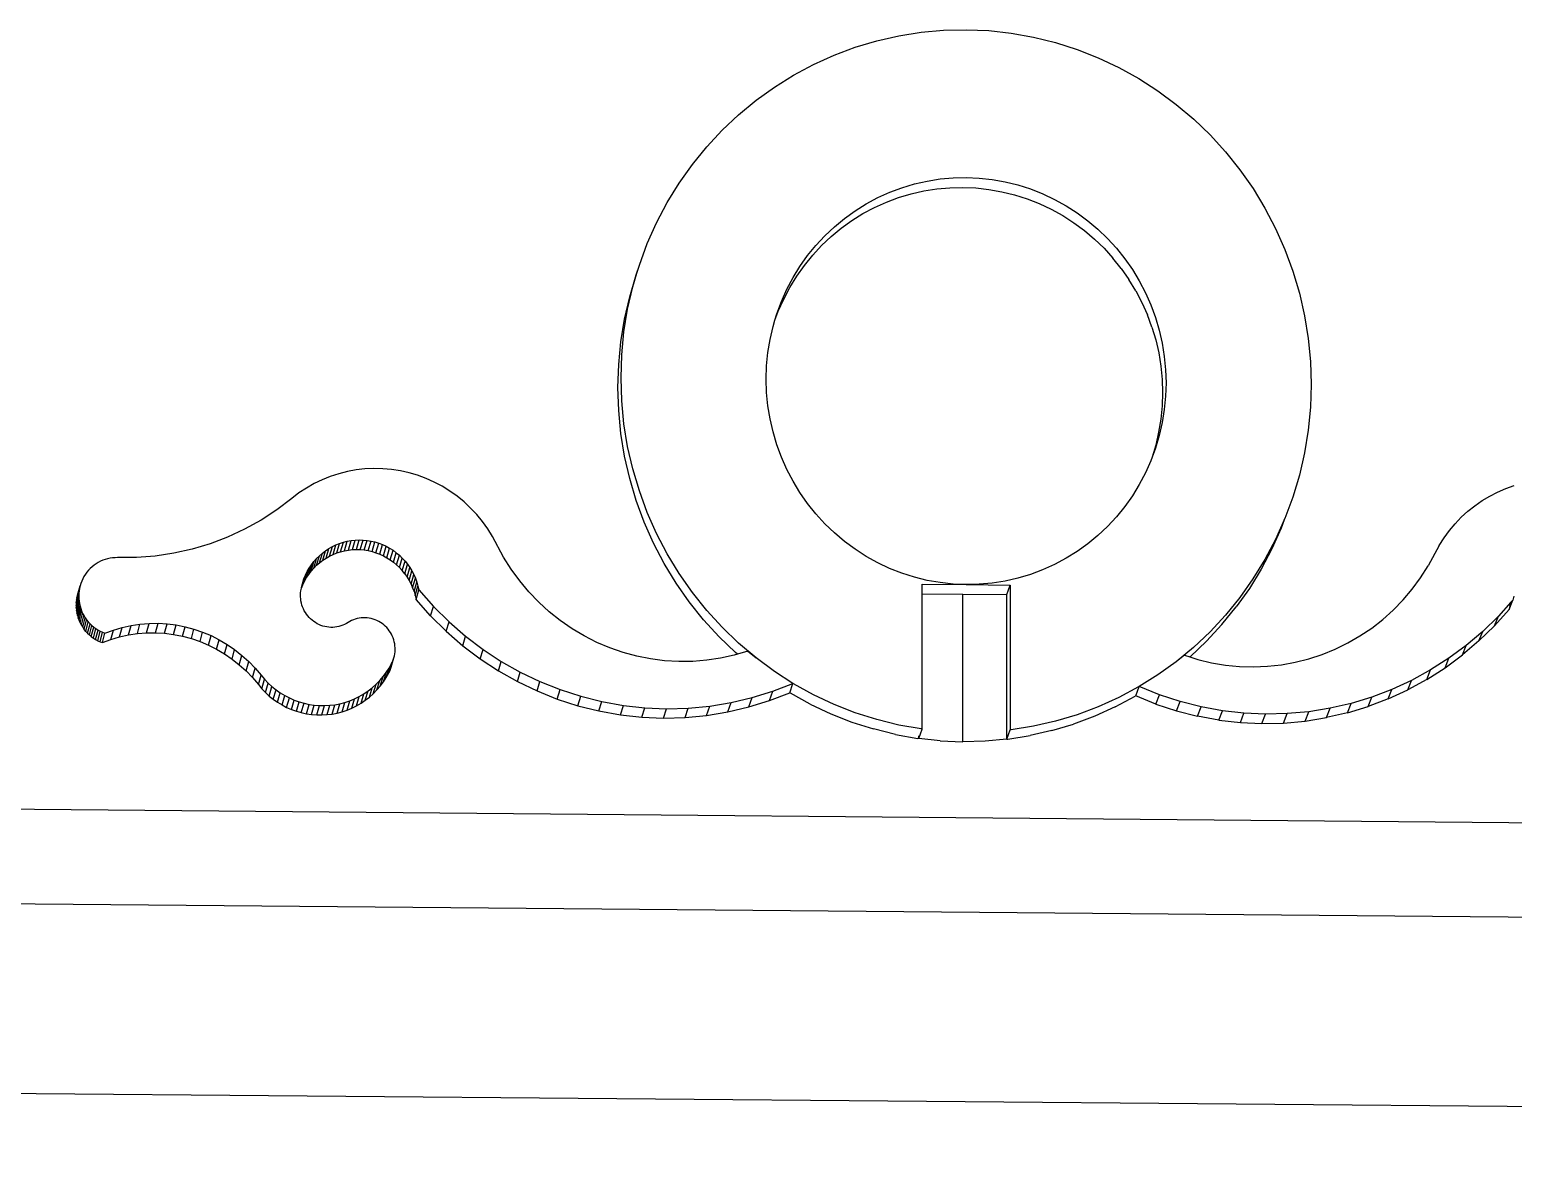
# Model space of a CAD drawing. Extents: x -106 to 80, y -44 to 65.
# Drawn here: x -1.499 to 2.273, y 31.477 to 34.358 of the extents above; entities that cross this region are included whole.
import ezdxf

# ---------------------------------------------------------------- set-up
doc = ezdxf.new("R2010")
doc.units = 0
doc.layers.get('0').update_dxf_attribs({"linetype": 'CONTINUOUS'})

msp = doc.modelspace()

# ---------------------------------------------------------------- linework, layer by layer
for p, q in [((0.5997, 34.3135), (0.6547, 34.33)), ((0.6547, 34.33), (0.7106, 34.3427)), ((0.7106, 34.3427), (0.7673, 34.3517)), ((0.7673, 34.3517), (0.8244, 34.3568)), ((0.8244, 34.3568), (0.8818, 34.3582)), ((0.8818, 34.3582), (0.9392, 34.3557)), ((0.9392, 34.3557), (0.9963, 34.3494)), ((0.9963, 34.3494), (1.053, 34.3394)), ((1.053, 34.3394), (1.1089, 34.3255)), ((0.4937, 34.2698), (0.546, 34.2935)), ((0.546, 34.2935), (0.5997, 34.3135)), ((1.1089, 34.3255), (1.1638, 34.308)), ((1.1638, 34.308), (1.2175, 34.2869)), ((0.443, 34.2428), (0.4937, 34.2698)), ((1.2175, 34.2869), (1.2698, 34.2623)), ((1.2698, 34.2623), (1.3204, 34.2343)), ((0.3942, 34.2124), (0.443, 34.2428)), ((1.3204, 34.2343), (1.3692, 34.2029)), ((0.3031, 34.1421), (0.3475, 34.1788)), ((0.3475, 34.1788), (0.3942, 34.2124)), ((1.3692, 34.2029), (1.4158, 34.1684)), ((0.2612, 34.1026), (0.3031, 34.1421)), ((1.4158, 34.1684), (1.4602, 34.1309)), ((0.222, 34.0603), (0.2612, 34.1026)), ((1.4602, 34.1309), (1.502, 34.0906)), ((1.502, 34.0906), (1.5413, 34.0476)), ((0.1855, 34.0155), (0.222, 34.0603)), ((1.5413, 34.0476), (1.5777, 34.002)), ((0.152, 33.9683), (0.1855, 34.0155)), ((1.5777, 34.002), (1.6111, 33.9542)), ((0.1217, 33.9189), (0.152, 33.9683)), ((0.6872, 33.945), (0.7184, 33.9566)), ((0.7184, 33.9566), (0.7502, 33.9661)), ((0.7502, 33.9661), (0.7826, 33.9735)), ((0.7742, 33.9484), (0.807, 33.9536)), ((0.7826, 33.9735), (0.8154, 33.9787)), ((0.807, 33.9536), (0.84, 33.9566)), ((0.8154, 33.9787), (0.8485, 33.9817)), ((0.84, 33.9566), (0.8733, 33.9574)), ((0.8485, 33.9817), (0.8818, 33.9825)), ((0.8733, 33.9574), (0.9065, 33.9559)), ((0.8818, 33.9825), (0.915, 33.981)), ((0.9065, 33.9559), (0.9395, 33.9523)), ((0.915, 33.981), (0.9481, 33.9774)), ((0.9395, 33.9523), (0.9723, 33.9465)), ((0.9481, 33.9774), (0.9809, 33.9716)), ((0.9809, 33.9716), (1.0133, 33.9636)), ((1.0133, 33.9636), (1.0451, 33.9534)), ((1.0451, 33.9534), (1.0763, 33.9412)), ((1.6111, 33.9542), (1.6414, 33.9043)), ((0.0946, 33.8676), (0.1217, 33.9189)), ((0.5993, 33.898), (0.6276, 33.9156)), ((0.6276, 33.9156), (0.6569, 33.9313)), ((0.6486, 33.9062), (0.6789, 33.9199)), ((0.6569, 33.9313), (0.6872, 33.945)), ((0.6789, 33.9199), (0.71, 33.9315)), ((0.71, 33.9315), (0.7418, 33.941)), ((0.7418, 33.941), (0.7742, 33.9484)), ((0.9723, 33.9465), (1.0047, 33.9385)), ((1.0047, 33.9385), (1.0365, 33.9284)), ((1.0365, 33.9284), (1.0676, 33.9162)), ((1.0676, 33.9162), (1.0978, 33.9019)), ((1.0763, 33.9412), (1.1065, 33.927)), ((1.1065, 33.927), (1.1359, 33.9107)), ((0.5466, 33.8573), (0.5723, 33.8785)), ((0.5723, 33.8785), (0.5993, 33.898)), ((0.5911, 33.873), (0.6193, 33.8906)), ((0.6193, 33.8906), (0.6486, 33.9062)), ((1.0978, 33.9019), (1.1271, 33.8857)), ((1.1271, 33.8857), (1.1553, 33.8676)), ((1.1359, 33.9107), (1.1641, 33.8926)), ((1.1641, 33.8926), (1.1911, 33.8726)), ((1.6414, 33.9043), (1.6684, 33.8525)), ((0.0709, 33.8146), (0.0946, 33.8676)), ((0.5223, 33.8344), (0.5466, 33.8573)), ((0.5384, 33.8323), (0.5641, 33.8535)), ((0.5641, 33.8535), (0.5911, 33.873)), ((1.1553, 33.8676), (1.1823, 33.8476)), ((1.1823, 33.8476), (1.208, 33.8259)), ((1.1911, 33.8726), (1.2168, 33.8509)), ((1.2168, 33.8509), (1.2411, 33.8275)), ((1.6684, 33.8525), (1.6921, 33.7991)), ((0.0507, 33.7601), (0.0709, 33.8146)), ((0.4784, 33.7839), (0.4995, 33.8099)), ((0.4914, 33.7849), (0.5141, 33.8094)), ((0.4995, 33.8099), (0.5223, 33.8344)), ((0.5141, 33.8094), (0.5384, 33.8323)), ((1.208, 33.8259), (1.2323, 33.8025)), ((1.2323, 33.8025), (1.255, 33.7776)), ((1.2411, 33.8275), (1.2638, 33.8026)), ((1.2638, 33.8026), (1.2849, 33.7762)), ((0.459, 33.7566), (0.4784, 33.7839)), ((0.4703, 33.759), (0.4914, 33.7849)), ((1.276, 33.7513), (1.255, 33.7776)), ((1.2849, 33.7762), (1.3043, 33.7485)), ((1.6921, 33.7991), (1.7123, 33.7442)), ((0.0263, 33.6794), (0.043, 33.7352)), ((0.034, 33.7043), (0.0444, 33.739)), ((0.043, 33.7352), (0.0507, 33.7601)), ((0.043, 33.7352), (0.0444, 33.739)), ((0.0444, 33.739), (0.0507, 33.7601)), ((0.4258, 33.6983), (0.4415, 33.728)), ((0.4334, 33.7031), (0.4509, 33.7317)), ((0.4415, 33.728), (0.459, 33.7566)), ((0.4509, 33.7317), (0.4703, 33.759)), ((1.276, 33.7513), (1.2954, 33.7236)), ((1.3043, 33.7485), (1.3218, 33.7196)), ((1.7123, 33.7442), (1.7289, 33.6882)), ((0.021, 33.6475), (0.034, 33.7043)), ((0.412, 33.6675), (0.4258, 33.6983)), ((0.4177, 33.6734), (0.4334, 33.7031)), ((1.3129, 33.6947), (1.2954, 33.7236)), ((1.3129, 33.6947), (1.3286, 33.6648)), ((1.3218, 33.7196), (1.3375, 33.6896)), ((1.3375, 33.6896), (1.3512, 33.6586)), ((1.7289, 33.6882), (1.7419, 33.6311)), ((0.0133, 33.6227), (0.0263, 33.6794)), ((0.4003, 33.636), (0.412, 33.6675)), ((0.404, 33.6427), (0.4177, 33.6734)), ((1.3286, 33.6648), (1.3423, 33.6338)), ((1.3512, 33.6586), (1.3629, 33.6268)), ((0.0039, 33.5652), (0.0133, 33.6227)), ((0.0116, 33.5899), (0.021, 33.6475)), ((0.3907, 33.6036), (0.3956, 33.62)), ((0.3956, 33.62), (0.404, 33.6427)), ((0.3956, 33.62), (0.4003, 33.636)), ((1.354, 33.6021), (1.3423, 33.6338)), ((1.3629, 33.6268), (1.3726, 33.5943)), ((1.7419, 33.6311), (1.7513, 33.5734)), ((0.006, 33.5318), (0.0116, 33.5899)), ((0.3831, 33.5707), (0.3907, 33.6036)), ((1.354, 33.6021), (1.3636, 33.5696)), ((1.3726, 33.5943), (1.3801, 33.5613)), ((1.7513, 33.5734), (1.7569, 33.5152)), ((-0.0017, 33.5071), (0.0039, 33.5652)), ((0.3744, 33.5037), (0.3777, 33.5374)), ((0.3777, 33.5374), (0.3831, 33.5707)), ((1.3636, 33.5696), (1.3712, 33.5366)), ((1.3712, 33.5366), (1.3766, 33.5032)), ((1.3801, 33.5613), (1.3855, 33.5278)), ((-0.0036, 33.4487), (-0.0017, 33.5071)), ((0.0041, 33.4734), (0.006, 33.5318)), ((0.3733, 33.4699), (0.3744, 33.5037)), ((1.3766, 33.5032), (1.3798, 33.4695)), ((1.3855, 33.5278), (1.3888, 33.4941)), ((1.7569, 33.5152), (1.7587, 33.4568)), ((0.006, 33.4149), (0.0041, 33.4734)), ((0.3744, 33.436), (0.3733, 33.4699)), ((1.3798, 33.4695), (1.3809, 33.4357)), ((1.3888, 33.4941), (1.3899, 33.4603)), ((1.3899, 33.4603), (1.3888, 33.4265)), ((-0.0017, 33.3904), (-0.0036, 33.4487)), ((0.3777, 33.4023), (0.3744, 33.436)), ((1.3809, 33.4357), (1.3798, 33.4019)), ((1.3888, 33.4265), (1.3855, 33.3928)), ((1.7587, 33.4568), (1.7568, 33.3984)), ((0.0039, 33.3322), (-0.0017, 33.3904)), ((0.0116, 33.3567), (0.006, 33.4149)), ((0.3831, 33.3688), (0.3777, 33.4023)), ((1.3798, 33.4019), (1.3765, 33.3683)), ((1.3855, 33.3928), (1.3801, 33.3595)), ((1.7568, 33.3984), (1.7512, 33.3404)), ((0.021, 33.2989), (0.0116, 33.3567)), ((0.3906, 33.3358), (0.3831, 33.3688)), ((1.3765, 33.3683), (1.3711, 33.335)), ((1.3801, 33.3595), (1.3725, 33.3266)), ((0.0133, 33.2745), (0.0039, 33.3322)), ((0.4003, 33.3033), (0.3906, 33.3358)), ((1.3725, 33.3266), (1.3629, 33.2943)), ((1.3711, 33.335), (1.3636, 33.3021)), ((1.7512, 33.3404), (1.7418, 33.2828)), ((0.0263, 33.2175), (0.0133, 33.2745)), ((0.034, 33.2419), (0.021, 33.2989)), ((0.412, 33.2715), (0.4003, 33.3033)), ((0.4257, 33.2405), (0.412, 33.2715)), ((1.3544, 33.2715), (1.3512, 33.2627)), ((1.3636, 33.3021), (1.3544, 33.2715)), ((1.3629, 33.2943), (1.3544, 33.2715)), ((1.7418, 33.2828), (1.7288, 33.226)), ((-0.6916, 33.2353), (-0.7135, 33.2297)), ((-0.6694, 33.2393), (-0.6916, 33.2353)), ((-0.6469, 33.2419), (-0.6694, 33.2393)), ((-0.6244, 33.243), (-0.6469, 33.2419)), ((-0.6018, 33.2425), (-0.6244, 33.243)), ((-0.5792, 33.2405), (-0.6018, 33.2425)), ((-0.5568, 33.237), (-0.5792, 33.2405)), ((-0.5347, 33.232), (-0.5568, 33.237)), ((0.0507, 33.1858), (0.034, 33.2419)), ((0.4414, 33.2105), (0.4257, 33.2405)), ((1.3512, 33.2627), (1.3374, 33.232)), ((-0.7763, 33.2044), (-0.7959, 33.1933)), ((-0.7559, 33.2143), (-0.7763, 33.2044)), ((-0.735, 33.2227), (-0.7559, 33.2143)), ((-0.7135, 33.2297), (-0.735, 33.2227)), ((-0.513, 33.2256), (-0.5347, 33.232)), ((-0.4917, 33.2177), (-0.513, 33.2256)), ((-0.4709, 33.2084), (-0.4917, 33.2177)), ((-0.4508, 33.1977), (-0.4709, 33.2084)), ((-0.4314, 33.1857), (-0.4508, 33.1977)), ((0.043, 33.1615), (0.0263, 33.2175)), ((0.459, 33.1816), (0.4414, 33.2105)), ((1.3218, 33.2023), (1.3042, 33.1737)), ((1.3374, 33.232), (1.3218, 33.2023)), ((1.7288, 33.226), (1.7121, 33.1703)), ((2.2536, 33.192), (2.2749, 33.1995)), ((-0.8328, 33.167), (-0.8709, 33.1381)), ((-0.8148, 33.1808), (-0.8328, 33.167)), ((-0.7959, 33.1933), (-0.8148, 33.1808)), ((-0.4128, 33.1725), (-0.4314, 33.1857)), ((-0.3951, 33.158), (-0.4128, 33.1725)), ((0.0632, 33.1066), (0.043, 33.1615)), ((0.0709, 33.1309), (0.0507, 33.1858)), ((0.4784, 33.1539), (0.459, 33.1816)), ((1.3042, 33.1737), (1.2848, 33.1464)), ((1.7121, 33.1703), (1.6919, 33.1158)), ((2.1749, 33.1483), (2.1935, 33.1612)), ((2.1935, 33.1612), (2.2128, 33.1729)), ((2.2128, 33.1729), (2.2329, 33.1831)), ((2.2329, 33.1831), (2.2536, 33.192)), ((-0.8709, 33.1381), (-0.911, 33.112)), ((-0.3784, 33.1424), (-0.3951, 33.158)), ((-0.3627, 33.1257), (-0.3784, 33.1424)), ((-0.3481, 33.108), (-0.3627, 33.1257)), ((0.0946, 33.0775), (0.0709, 33.1309)), ((0.4995, 33.1275), (0.4784, 33.1539)), ((0.5222, 33.1026), (0.4995, 33.1275)), ((1.2637, 33.1204), (1.241, 33.0959)), ((1.2848, 33.1464), (1.2637, 33.1204)), ((2.1405, 33.1189), (2.1572, 33.1342)), ((2.1572, 33.1342), (2.1749, 33.1483)), ((-0.9528, 33.0888), (-0.9961, 33.0686)), ((-0.911, 33.112), (-0.9528, 33.0888)), ((-0.3347, 33.0894), (-0.3481, 33.108)), ((-0.3225, 33.0699), (-0.3347, 33.0894)), ((0.0869, 33.0532), (0.0632, 33.1066)), ((0.5465, 33.0793), (0.5222, 33.1026)), ((1.241, 33.0959), (1.2167, 33.073)), ((1.6827, 33.0915), (1.659, 33.0386)), ((1.6904, 33.1125), (1.6682, 33.0628)), ((1.6827, 33.0915), (1.6919, 33.1158)), ((1.6904, 33.1125), (1.6827, 33.0915)), ((1.6919, 33.1158), (1.6904, 33.1125)), ((2.0969, 33.0668), (2.1103, 33.0851)), ((2.1103, 33.0851), (2.1248, 33.1025)), ((2.1248, 33.1025), (2.1405, 33.1189)), ((-1.0408, 33.0516), (-1.0865, 33.0379)), ((-0.9961, 33.0686), (-1.0408, 33.0516)), ((-0.7298, 33.0444), (-0.7207, 33.0488)), ((-0.7277, 33.0246), (-0.7207, 33.0488)), ((-0.7207, 33.0488), (-0.7113, 33.0526)), ((-0.7183, 33.0283), (-0.7113, 33.0526)), ((-0.7113, 33.0526), (-0.7017, 33.0557)), ((-0.7087, 33.0314), (-0.7017, 33.0557)), ((-0.7017, 33.0557), (-0.6919, 33.0581)), ((-0.6989, 33.0339), (-0.6919, 33.0581)), ((-0.6919, 33.0581), (-0.6819, 33.0599)), ((-0.6889, 33.0356), (-0.6819, 33.0599)), ((-0.6819, 33.0599), (-0.6718, 33.0609)), ((-0.6789, 33.0367), (-0.6718, 33.0609)), ((-0.6718, 33.0609), (-0.6617, 33.0614)), ((-0.6688, 33.0371), (-0.6617, 33.0614)), ((-0.6617, 33.0614), (-0.6516, 33.0611)), ((-0.6587, 33.0368), (-0.6516, 33.0611)), ((-0.6516, 33.0611), (-0.6415, 33.0601)), ((-0.6486, 33.0359), (-0.6415, 33.0601)), ((-0.6415, 33.0601), (-0.6315, 33.0585)), ((-0.6386, 33.0342), (-0.6315, 33.0585)), ((-0.6315, 33.0585), (-0.6216, 33.0562)), ((-0.6287, 33.0319), (-0.6216, 33.0562)), ((-0.6216, 33.0562), (-0.6119, 33.0532)), ((-0.619, 33.029), (-0.6119, 33.0532)), ((-0.6119, 33.0532), (-0.6024, 33.0496)), ((-0.6095, 33.0253), (-0.6024, 33.0496)), ((-0.6024, 33.0496), (-0.5931, 33.0453)), ((-0.6002, 33.0211), (-0.5931, 33.0453)), ((-0.5931, 33.0453), (-0.5842, 33.0404)), ((-0.2943, 33.0176), (-0.3225, 33.0699)), ((0.1139, 33.0015), (0.0869, 33.0532)), ((0.1217, 33.0257), (0.0946, 33.0775)), ((0.5722, 33.0575), (0.5465, 33.0793)), ((0.5992, 33.0376), (0.5722, 33.0575)), ((1.191, 33.0518), (1.164, 33.0323)), ((1.2167, 33.073), (1.191, 33.0518)), ((1.6682, 33.0628), (1.6412, 33.0116)), ((2.0847, 33.0475), (2.0566, 32.9958)), ((2.0847, 33.0475), (2.0969, 33.0668)), ((-1.3193, 33.0073), (-1.325, 33.0043)), ((-1.3134, 33.0098), (-1.3193, 33.0073)), ((-1.3074, 33.012), (-1.3134, 33.0098)), ((-1.3012, 33.0137), (-1.3074, 33.012)), ((-1.2949, 33.015), (-1.3012, 33.0137)), ((-1.2886, 33.0159), (-1.2949, 33.015)), ((-1.2822, 33.0163), (-1.2886, 33.0159)), ((-1.2758, 33.0164), (-1.2822, 33.0163)), ((-1.228, 33.0166), (-1.2758, 33.0164)), ((-1.1803, 33.0203), (-1.228, 33.0166)), ((-1.1331, 33.0274), (-1.1803, 33.0203)), ((-1.0865, 33.0379), (-1.1331, 33.0274)), ((-0.777, 32.9897), (-0.77, 33.0139)), ((-0.7767, 33.0062), (-0.77, 33.0139)), ((-0.77, 33.0139), (-0.7628, 33.0211)), ((-0.7698, 32.9969), (-0.7628, 33.0211)), ((-0.7628, 33.0211), (-0.7552, 33.0277)), ((-0.7622, 33.0035), (-0.7552, 33.0277)), ((-0.7622, 33.0035), (-0.7541, 33.0097)), ((-0.7552, 33.0277), (-0.7471, 33.0339)), ((-0.7541, 33.0097), (-0.7471, 33.0339)), ((-0.7541, 33.0097), (-0.7456, 33.0152)), ((-0.7471, 33.0339), (-0.7387, 33.0394)), ((-0.7456, 33.0152), (-0.7387, 33.0394)), ((-0.7456, 33.0152), (-0.7368, 33.0202)), ((-0.7387, 33.0394), (-0.7298, 33.0444)), ((-0.7368, 33.0202), (-0.7298, 33.0444)), ((-0.7368, 33.0202), (-0.7277, 33.0246)), ((-0.7277, 33.0246), (-0.7183, 33.0283)), ((-0.7183, 33.0283), (-0.7087, 33.0314)), ((-0.7087, 33.0314), (-0.6989, 33.0339)), ((-0.6989, 33.0339), (-0.6889, 33.0356)), ((-0.6889, 33.0356), (-0.6789, 33.0367)), ((-0.6789, 33.0367), (-0.6688, 33.0371)), ((-0.6688, 33.0371), (-0.6587, 33.0368)), ((-0.6587, 33.0368), (-0.6486, 33.0359)), ((-0.6486, 33.0359), (-0.6386, 33.0342)), ((-0.6386, 33.0342), (-0.6287, 33.0319)), ((-0.6287, 33.0319), (-0.619, 33.029)), ((-0.619, 33.029), (-0.6095, 33.0253)), ((-0.6095, 33.0253), (-0.6002, 33.0211)), ((-0.6002, 33.0211), (-0.5913, 33.0162)), ((-0.5913, 33.0162), (-0.5842, 33.0404)), ((-0.5913, 33.0162), (-0.5827, 33.0107)), ((-0.5842, 33.0404), (-0.5755, 33.035)), ((-0.5827, 33.0107), (-0.5755, 33.035)), ((-0.5827, 33.0107), (-0.5744, 33.0047)), ((-0.5755, 33.035), (-0.5673, 33.0289)), ((-0.5744, 33.0047), (-0.5673, 33.0289)), ((-0.5673, 33.0289), (-0.5594, 33.0224)), ((-0.5666, 32.9982), (-0.5594, 33.0224)), ((-0.5594, 33.0224), (-0.552, 33.0153)), ((-0.5592, 32.9911), (-0.552, 33.0153)), ((-0.5522, 32.9835), (-0.5451, 33.0077)), ((-0.552, 33.0153), (-0.5451, 33.0077)), ((-0.5451, 33.0077), (-0.5387, 32.9997)), ((-0.2749, 32.9868), (-0.2943, 33.0176)), ((0.152, 32.9758), (0.1217, 33.0257)), ((0.6275, 33.0194), (0.5992, 33.0376)), ((0.6568, 33.0032), (0.6275, 33.0194)), ((1.1357, 33.0147), (1.1064, 32.999)), ((1.164, 33.0323), (1.1357, 33.0147)), ((1.6412, 33.0116), (1.6109, 32.9622)), ((1.659, 33.0386), (1.632, 32.9874)), ((-1.3578, 32.9741), (-1.3613, 32.9686)), ((-1.354, 32.9793), (-1.3578, 32.9741)), ((-1.3499, 32.9843), (-1.354, 32.9793)), ((-1.3455, 32.989), (-1.3499, 32.9843)), ((-1.3407, 32.9933), (-1.3455, 32.989)), ((-1.3357, 32.9973), (-1.3407, 32.9933)), ((-1.3305, 33.001), (-1.3357, 32.9973)), ((-1.325, 33.0043), (-1.3305, 33.001)), ((-0.805, 32.9474), (-0.7981, 32.9716)), ((-0.802, 32.9621), (-0.7981, 32.9716)), ((-0.8006, 32.9566), (-0.7936, 32.9808)), ((-0.7981, 32.9716), (-0.7936, 32.9808)), ((-0.7955, 32.9655), (-0.7886, 32.9896)), ((-0.7955, 32.9655), (-0.7899, 32.9739)), ((-0.7936, 32.9808), (-0.7886, 32.9896)), ((-0.7899, 32.9739), (-0.7829, 32.9981)), ((-0.7899, 32.9739), (-0.7837, 32.982)), ((-0.7886, 32.9896), (-0.7829, 32.9981)), ((-0.7837, 32.982), (-0.7767, 33.0062)), ((-0.7837, 32.982), (-0.777, 32.9897)), ((-0.7829, 32.9981), (-0.7767, 33.0062)), ((-0.777, 32.9897), (-0.7698, 32.9969)), ((-0.7698, 32.9969), (-0.7622, 33.0035)), ((-0.5744, 33.0047), (-0.5666, 32.9982)), ((-0.5666, 32.9982), (-0.5592, 32.9911)), ((-0.5592, 32.9911), (-0.5522, 32.9835)), ((-0.5458, 32.9755), (-0.5522, 32.9835)), ((-0.5458, 32.9755), (-0.5387, 32.9997)), ((-0.5458, 32.9755), (-0.5399, 32.9671)), ((-0.5399, 32.9671), (-0.5328, 32.9913)), ((-0.5387, 32.9997), (-0.5328, 32.9913)), ((-0.5346, 32.9583), (-0.5274, 32.9825)), ((-0.5328, 32.9913), (-0.5274, 32.9825)), ((-0.5298, 32.9492), (-0.5227, 32.9733)), ((-0.5274, 32.9825), (-0.5227, 32.9733)), ((-0.5227, 32.9733), (-0.5185, 32.9639)), ((-0.2535, 32.9575), (-0.2749, 32.9868)), ((0.1442, 32.9516), (0.1139, 33.0015)), ((0.1855, 32.9279), (0.152, 32.9758)), ((0.6871, 32.9889), (0.6568, 33.0032)), ((0.7183, 32.9767), (0.6871, 32.9889)), ((0.7501, 32.9666), (0.7183, 32.9767)), ((1.045, 32.9737), (1.0132, 32.9642)), ((1.0761, 32.9853), (1.045, 32.9737)), ((1.1064, 32.999), (1.0761, 32.9853)), ((1.632, 32.9874), (1.6017, 32.9381)), ((2.0372, 32.9654), (2.0566, 32.9958)), ((-1.3776, 32.9206), (-1.3712, 32.9448)), ((-1.3763, 32.9248), (-1.3727, 32.9384)), ((-1.3757, 32.9268), (-1.3729, 32.9376)), ((-1.3738, 32.9318), (-1.3745, 32.9255)), ((-1.3738, 32.9318), (-1.374, 32.9314)), ((-1.3729, 32.9376), (-1.3738, 32.932)), ((-1.3738, 32.932), (-1.3738, 32.9318)), ((-1.3727, 32.9384), (-1.3729, 32.9376)), ((-1.3712, 32.9448), (-1.3727, 32.9384)), ((-1.3693, 32.951), (-1.3712, 32.9448)), ((-1.367, 32.957), (-1.3693, 32.951)), ((-1.3643, 32.9629), (-1.367, 32.957)), ((-1.3613, 32.9686), (-1.3643, 32.9629)), ((-0.8104, 32.9271), (-0.8097, 32.9323)), ((-0.8097, 32.9323), (-0.8084, 32.939)), ((-0.8084, 32.939), (-0.805, 32.9474)), ((-0.8084, 32.939), (-0.8082, 32.9405)), ((-0.8082, 32.9405), (-0.802, 32.9621)), ((-0.8082, 32.9405), (-0.8078, 32.9424)), ((-0.8078, 32.9424), (-0.8052, 32.9523)), ((-0.8052, 32.9523), (-0.802, 32.9621)), ((-0.805, 32.9474), (-0.8006, 32.9566)), ((-0.8006, 32.9566), (-0.7955, 32.9655)), ((-0.5399, 32.9671), (-0.5346, 32.9583)), ((-0.5346, 32.9583), (-0.5298, 32.9492)), ((-0.5298, 32.9492), (-0.5257, 32.9397)), ((-0.5257, 32.9397), (-0.5185, 32.9639)), ((-0.5257, 32.9397), (-0.5222, 32.9301)), ((-0.5222, 32.9301), (-0.515, 32.9542)), ((-0.5193, 32.9202), (-0.5121, 32.9443)), ((-0.5185, 32.9639), (-0.515, 32.9542)), ((-0.5171, 32.9101), (-0.5099, 32.9342)), ((-0.515, 32.9542), (-0.5121, 32.9443)), ((-0.5121, 32.9443), (-0.5099, 32.9342)), ((-0.5099, 32.9342), (-0.4729, 32.8924)), ((-0.2303, 32.9296), (-0.2535, 32.9575)), ((0.1776, 32.9038), (0.1442, 32.9516)), ((0.7825, 32.9586), (0.7501, 32.9666)), ((0.7695, 32.9488), (0.8816, 32.9478)), ((0.7695, 32.9246), (0.7695, 32.9488)), ((0.8153, 32.9528), (0.7825, 32.9586)), ((0.8484, 32.9492), (0.8153, 32.9528)), ((0.8816, 32.9478), (0.8484, 32.9492)), ((0.9149, 32.9486), (0.8816, 32.9478)), ((0.8816, 32.9478), (0.9937, 32.9467)), ((0.948, 32.9516), (0.9149, 32.9486)), ((0.9808, 32.9568), (0.948, 32.9516)), ((1.0132, 32.9642), (0.9808, 32.9568)), ((0.9851, 32.9226), (0.9937, 32.9467)), ((0.9937, 32.9467), (0.9937, 32.5786)), ((1.6017, 32.9381), (1.5683, 32.891)), ((1.6109, 32.9622), (1.5774, 32.9151)), ((1.9926, 32.9091), (2.0159, 32.9365)), ((2.0159, 32.9365), (2.0372, 32.9654)), ((-1.3811, 32.8949), (-1.3747, 32.919)), ((-1.3808, 32.9014), (-1.3811, 32.8949)), ((-1.3811, 32.8949), (-1.3809, 32.8884)), ((-1.3809, 32.8884), (-1.3745, 32.9125)), ((-1.3808, 32.9014), (-1.3745, 32.9255)), ((-1.3802, 32.9079), (-1.3808, 32.9014)), ((-1.3803, 32.8819), (-1.3739, 32.906)), ((-1.3802, 32.9079), (-1.374, 32.9314)), ((-1.3791, 32.9143), (-1.3802, 32.9079)), ((-1.3792, 32.8755), (-1.3729, 32.8996)), ((-1.3791, 32.9143), (-1.3763, 32.9248)), ((-1.3776, 32.9206), (-1.3791, 32.9143)), ((-1.3763, 32.9248), (-1.3776, 32.9206)), ((-1.3757, 32.9268), (-1.3763, 32.9248)), ((-1.374, 32.9314), (-1.3757, 32.9268)), ((-1.3745, 32.9255), (-1.3747, 32.919)), ((-1.3747, 32.919), (-1.3745, 32.9125)), ((-1.3745, 32.9125), (-1.3739, 32.906)), ((-1.3739, 32.906), (-1.3729, 32.8996)), ((-1.3729, 32.8996), (-1.3714, 32.8932)), ((-0.8107, 32.9219), (-0.8104, 32.9271)), ((-0.8106, 32.9166), (-0.8107, 32.9219)), ((-0.8103, 32.9114), (-0.8106, 32.9166)), ((-0.8096, 32.9062), (-0.8103, 32.9114)), ((-0.8085, 32.901), (-0.8096, 32.9062)), ((-0.8071, 32.896), (-0.8085, 32.901)), ((-0.8055, 32.891), (-0.8071, 32.896)), ((-0.5222, 32.9301), (-0.5193, 32.9202)), ((-0.5193, 32.9202), (-0.5171, 32.9101)), ((-0.4801, 32.8683), (-0.5171, 32.9101)), ((-0.2052, 32.9034), (-0.2303, 32.9296)), ((-0.1785, 32.8789), (-0.2052, 32.9034)), ((0.214, 32.8584), (0.1776, 32.9038)), ((0.2219, 32.8824), (0.1855, 32.9279)), ((0.7695, 32.9246), (0.8731, 32.9236)), ((0.7695, 32.5806), (0.7695, 32.9246)), ((0.8731, 32.9236), (0.9851, 32.9226)), ((0.8731, 32.5484), (0.8731, 32.9236)), ((0.9851, 32.5548), (0.9851, 32.9226)), ((1.5774, 32.9151), (1.541, 32.8703)), ((1.9676, 32.8833), (1.9926, 32.9091)), ((2.2666, 32.9028), (2.2348, 32.8674)), ((2.2619, 32.8845), (2.2717, 32.9085)), ((2.2642, 32.8945), (2.2619, 32.8845)), ((2.2642, 32.8945), (2.2684, 32.9048)), ((2.2666, 32.9028), (2.2642, 32.8945)), ((2.2684, 32.9048), (2.2666, 32.9028)), ((2.2717, 32.9085), (2.2684, 32.9048)), ((2.274, 32.9185), (2.2717, 32.9085)), ((-1.3809, 32.8884), (-1.3803, 32.8819)), ((-1.3803, 32.8819), (-1.3792, 32.8755)), ((-1.3792, 32.8755), (-1.3778, 32.8691)), ((-1.3778, 32.8691), (-1.3714, 32.8932)), ((-1.3778, 32.8691), (-1.3759, 32.8628)), ((-1.3759, 32.8628), (-1.3696, 32.8869)), ((-1.3759, 32.8628), (-1.3737, 32.8567)), ((-1.3737, 32.8567), (-1.3673, 32.8808)), ((-1.3737, 32.8567), (-1.371, 32.8508)), ((-1.3714, 32.8932), (-1.3696, 32.8869)), ((-1.371, 32.8508), (-1.3647, 32.8748)), ((-1.3696, 32.8869), (-1.3673, 32.8808)), ((-1.368, 32.845), (-1.3616, 32.8691)), ((-1.3673, 32.8808), (-1.3647, 32.8748)), ((-1.3647, 32.8748), (-1.3616, 32.8691)), ((-1.3646, 32.8394), (-1.3582, 32.8635)), ((-1.3616, 32.8691), (-1.3582, 32.8635)), ((-1.3609, 32.8341), (-1.3545, 32.8582)), ((-1.3582, 32.8635), (-1.3545, 32.8582)), ((-1.3545, 32.8582), (-1.3504, 32.8531)), ((-0.8034, 32.8861), (-0.8055, 32.891)), ((-0.8011, 32.8814), (-0.8034, 32.8861)), ((-0.7985, 32.8769), (-0.8011, 32.8814)), ((-0.7956, 32.8725), (-0.7985, 32.8769)), ((-0.7924, 32.8684), (-0.7956, 32.8725)), ((-0.789, 32.8644), (-0.7924, 32.8684)), ((-0.7853, 32.8607), (-0.789, 32.8644)), ((-0.7814, 32.8573), (-0.7853, 32.8607)), ((-0.7773, 32.8541), (-0.7814, 32.8573)), ((-0.6809, 32.8564), (-0.6854, 32.8541)), ((-0.6762, 32.8584), (-0.6809, 32.8564)), ((-0.6714, 32.8601), (-0.6762, 32.8584)), ((-0.6665, 32.8615), (-0.6714, 32.8601)), ((-0.6615, 32.8625), (-0.6665, 32.8615)), ((-0.6564, 32.8632), (-0.6615, 32.8625)), ((-0.6514, 32.8636), (-0.6564, 32.8632)), ((-0.6463, 32.8636), (-0.6514, 32.8636)), ((-0.6412, 32.8633), (-0.6463, 32.8636)), ((-0.6361, 32.8626), (-0.6412, 32.8633)), ((-0.6311, 32.8616), (-0.6361, 32.8626)), ((-0.6262, 32.8603), (-0.6311, 32.8616)), ((-0.6213, 32.8587), (-0.6262, 32.8603)), ((-0.6166, 32.8567), (-0.6213, 32.8587)), ((-0.612, 32.8544), (-0.6166, 32.8567)), ((-0.4801, 32.8683), (-0.4729, 32.8924)), ((-0.4801, 32.8683), (-0.4405, 32.8291)), ((-0.4729, 32.8924), (-0.4332, 32.8531)), ((-0.1502, 32.8564), (-0.1785, 32.8789)), ((-0.1205, 32.8358), (-0.1502, 32.8564)), ((0.2533, 32.8154), (0.214, 32.8584)), ((0.2612, 32.8394), (0.2219, 32.8824)), ((1.541, 32.8703), (1.5018, 32.828)), ((1.5319, 32.8462), (1.5683, 32.891)), ((1.9127, 32.8374), (1.9409, 32.8594)), ((1.9409, 32.8594), (1.9676, 32.8833)), ((2.2348, 32.8674), (2.1952, 32.8289)), ((2.2619, 32.8845), (2.225, 32.8434)), ((2.225, 32.8434), (2.2348, 32.8674)), ((-1.371, 32.8508), (-1.368, 32.845)), ((-1.368, 32.845), (-1.3646, 32.8394)), ((-1.3646, 32.8394), (-1.3609, 32.8341)), ((-1.3568, 32.829), (-1.3609, 32.8341)), ((-1.3568, 32.829), (-1.3504, 32.8531)), ((-1.3568, 32.829), (-1.3524, 32.8243)), ((-1.3524, 32.8243), (-1.346, 32.8483)), ((-1.3524, 32.8243), (-1.3477, 32.8198)), ((-1.3504, 32.8531), (-1.346, 32.8483)), ((-1.3477, 32.8198), (-1.3413, 32.8438)), ((-1.3477, 32.8198), (-1.3427, 32.8156)), ((-1.346, 32.8483), (-1.3413, 32.8438)), ((-1.3427, 32.8156), (-1.3363, 32.8397)), ((-1.3413, 32.8438), (-1.3363, 32.8397)), ((-1.3375, 32.8118), (-1.3311, 32.8359)), ((-1.3363, 32.8397), (-1.3311, 32.8359)), ((-1.332, 32.8084), (-1.3256, 32.8324)), ((-1.3311, 32.8359), (-1.3256, 32.8324)), ((-1.3263, 32.8053), (-1.3199, 32.8293)), ((-1.3256, 32.8324), (-1.3199, 32.8293)), ((-1.3205, 32.8026), (-1.3141, 32.8266)), ((-1.3199, 32.8293), (-1.3141, 32.8266)), ((-1.3145, 32.8003), (-1.308, 32.8243)), ((-1.3141, 32.8266), (-1.308, 32.8243)), ((-1.308, 32.8243), (-1.2864, 32.8324)), ((-1.2928, 32.8083), (-1.2864, 32.8324)), ((-1.2864, 32.8324), (-1.2642, 32.8389)), ((-1.2707, 32.8149), (-1.2642, 32.8389)), ((-1.2707, 32.8149), (-1.2482, 32.8199)), ((-1.2642, 32.8389), (-1.2417, 32.8439)), ((-1.2482, 32.8199), (-1.2417, 32.8439)), ((-1.2482, 32.8199), (-1.2254, 32.8233)), ((-1.2417, 32.8439), (-1.2189, 32.8473)), ((-1.2254, 32.8233), (-1.2189, 32.8473)), ((-1.2254, 32.8233), (-1.2024, 32.8251)), ((-1.2189, 32.8473), (-1.1958, 32.8492)), ((-1.2024, 32.8251), (-1.1958, 32.8492)), ((-1.2024, 32.8251), (-1.1793, 32.8254)), ((-1.1958, 32.8492), (-1.1727, 32.8495)), ((-1.1793, 32.8254), (-1.1727, 32.8495)), ((-1.1793, 32.8254), (-1.1562, 32.8241)), ((-1.1727, 32.8495), (-1.1497, 32.8481)), ((-1.1562, 32.8241), (-1.1497, 32.8481)), ((-1.1562, 32.8241), (-1.1333, 32.8212)), ((-1.1497, 32.8481), (-1.1267, 32.8452)), ((-1.1333, 32.8212), (-1.1267, 32.8452)), ((-1.1333, 32.8212), (-1.1106, 32.8167)), ((-1.1267, 32.8452), (-1.104, 32.8407)), ((-1.1106, 32.8167), (-1.104, 32.8407)), ((-1.104, 32.8407), (-1.0816, 32.8347)), ((-1.0882, 32.8107), (-1.0816, 32.8347)), ((-1.0816, 32.8347), (-1.0596, 32.8272)), ((-1.0663, 32.8031), (-1.0596, 32.8272)), ((-1.0596, 32.8272), (-1.0382, 32.8181)), ((-0.773, 32.8512), (-0.7773, 32.8541)), ((-0.7685, 32.8485), (-0.773, 32.8512)), ((-0.7638, 32.8462), (-0.7685, 32.8485)), ((-0.759, 32.8442), (-0.7638, 32.8462)), ((-0.7541, 32.8426), (-0.759, 32.8442)), ((-0.7491, 32.8412), (-0.7541, 32.8426)), ((-0.7441, 32.8402), (-0.7491, 32.8412)), ((-0.7389, 32.8395), (-0.7441, 32.8402)), ((-0.7338, 32.8392), (-0.7389, 32.8395)), ((-0.7286, 32.8392), (-0.7338, 32.8392)), ((-0.7235, 32.8396), (-0.7286, 32.8392)), ((-0.7184, 32.8403), (-0.7235, 32.8396)), ((-0.7133, 32.8413), (-0.7184, 32.8403)), ((-0.7084, 32.8427), (-0.7133, 32.8413)), ((-0.7035, 32.8444), (-0.7084, 32.8427)), ((-0.6988, 32.8465), (-0.7035, 32.8444)), ((-0.6942, 32.8488), (-0.6988, 32.8465)), ((-0.6854, 32.8541), (-0.6942, 32.8488)), ((-0.6075, 32.8518), (-0.612, 32.8544)), ((-0.6033, 32.849), (-0.6075, 32.8518)), ((-0.5992, 32.8458), (-0.6033, 32.849)), ((-0.5953, 32.8424), (-0.5992, 32.8458)), ((-0.5917, 32.8387), (-0.5953, 32.8424)), ((-0.5883, 32.8348), (-0.5917, 32.8387)), ((-0.5851, 32.8307), (-0.5883, 32.8348)), ((-0.5823, 32.8264), (-0.5851, 32.8307)), ((-0.5797, 32.8219), (-0.5823, 32.8264)), ((-0.5774, 32.8173), (-0.5797, 32.8219)), ((-0.4405, 32.8291), (-0.4332, 32.8531)), ((-0.4405, 32.8291), (-0.3984, 32.7926)), ((-0.4332, 32.8531), (-0.3911, 32.8167)), ((-0.0895, 32.8174), (-0.1205, 32.8358)), ((0.3031, 32.7991), (0.2612, 32.8394)), ((1.5018, 32.828), (1.4599, 32.7884)), ((1.5319, 32.8462), (1.4927, 32.804)), ((1.883, 32.8174), (1.9127, 32.8374)), ((2.1952, 32.8289), (2.1531, 32.7932)), ((2.225, 32.8434), (2.1855, 32.8049)), ((2.1855, 32.8049), (2.1952, 32.8289)), ((-1.3427, 32.8156), (-1.3375, 32.8118)), ((-1.3375, 32.8118), (-1.332, 32.8084)), ((-1.332, 32.8084), (-1.3263, 32.8053)), ((-1.3263, 32.8053), (-1.3205, 32.8026)), ((-1.3205, 32.8026), (-1.3145, 32.8003)), ((-1.3145, 32.8003), (-1.2928, 32.8083)), ((-1.2928, 32.8083), (-1.2707, 32.8149)), ((-1.1106, 32.8167), (-1.0882, 32.8107)), ((-1.0882, 32.8107), (-1.0663, 32.8031)), ((-1.0663, 32.8031), (-1.0449, 32.7941)), ((-1.0449, 32.7941), (-1.0382, 32.8181)), ((-1.0449, 32.7941), (-1.0241, 32.7836)), ((-1.0382, 32.8181), (-1.0174, 32.8076)), ((-1.0241, 32.7836), (-1.0174, 32.8076)), ((-1.0241, 32.7836), (-1.0041, 32.7718)), ((-1.0174, 32.8076), (-0.9974, 32.7958)), ((-1.0041, 32.7718), (-0.9974, 32.7958)), ((-0.9974, 32.7958), (-0.9782, 32.7825)), ((-0.9849, 32.7585), (-0.9782, 32.7825)), ((-0.9782, 32.7825), (-0.9598, 32.768)), ((-0.5754, 32.8125), (-0.5774, 32.8173)), ((-0.5737, 32.8076), (-0.5754, 32.8125)), ((-0.5723, 32.8026), (-0.5737, 32.8076)), ((-0.5713, 32.7975), (-0.5723, 32.8026)), ((-0.5706, 32.7924), (-0.5713, 32.7975)), ((-0.5702, 32.7872), (-0.5706, 32.7924)), ((-0.5705, 32.7768), (-0.5702, 32.782)), ((-0.5702, 32.782), (-0.5702, 32.7872)), ((-0.3984, 32.7926), (-0.3911, 32.8167)), ((-0.3984, 32.7926), (-0.354, 32.7591)), ((-0.3911, 32.8167), (-0.3467, 32.7831)), ((-0.354, 32.7591), (-0.3467, 32.7831)), ((-0.3467, 32.7831), (-0.3002, 32.7526)), ((-0.0574, 32.8011), (-0.0895, 32.8174)), ((-0.0243, 32.787), (-0.0574, 32.8011)), ((0.0096, 32.7753), (-0.0243, 32.787)), ((0.2951, 32.7751), (0.2533, 32.8154)), ((0.3475, 32.7616), (0.3031, 32.7991)), ((1.4599, 32.7884), (1.4155, 32.7518)), ((1.4927, 32.804), (1.4509, 32.7645)), ((1.7869, 32.7704), (1.82, 32.7838)), ((1.82, 32.7838), (1.8521, 32.7995)), ((1.8521, 32.7995), (1.883, 32.8174)), ((2.1531, 32.7932), (2.1088, 32.7605)), ((2.1855, 32.8049), (2.1435, 32.7693)), ((2.1435, 32.7693), (2.1531, 32.7932)), ((18.2179, 32.1984), (-45.9843, 32.7785)), ((-1.0041, 32.7718), (-0.9849, 32.7585)), ((-0.9849, 32.7585), (-0.9666, 32.7441)), ((-0.9666, 32.7441), (-0.9598, 32.768)), ((-0.9666, 32.7441), (-0.9493, 32.7283)), ((-0.9598, 32.768), (-0.9425, 32.7523)), ((-0.9493, 32.7283), (-0.9425, 32.7523)), ((-0.9425, 32.7523), (-0.9263, 32.7354)), ((-0.5862, 32.7233), (-0.5791, 32.7473)), ((-0.5856, 32.7357), (-0.5791, 32.7473)), ((-0.584, 32.728), (-0.5784, 32.7465)), ((-0.5804, 32.7377), (-0.5733, 32.7616)), ((-0.5796, 32.7411), (-0.5749, 32.7567)), ((-0.5792, 32.7427), (-0.5752, 32.7561)), ((-0.5792, 32.7427), (-0.5784, 32.7465)), ((-0.5791, 32.7473), (-0.578, 32.7495)), ((-0.5784, 32.7465), (-0.5768, 32.7519)), ((-0.5784, 32.7465), (-0.5782, 32.7477)), ((-0.5782, 32.7477), (-0.5772, 32.7512)), ((-0.5782, 32.7477), (-0.578, 32.7495)), ((-0.578, 32.7495), (-0.5772, 32.7512)), ((-0.5772, 32.7512), (-0.5768, 32.7519)), ((-0.5768, 32.7519), (-0.5752, 32.7561)), ((-0.5752, 32.7561), (-0.5749, 32.7567)), ((-0.5749, 32.7567), (-0.5733, 32.7616)), ((-0.5733, 32.7616), (-0.572, 32.7666)), ((-0.572, 32.7666), (-0.5711, 32.7717)), ((-0.5711, 32.7717), (-0.5705, 32.7768)), ((-0.354, 32.7591), (-0.3076, 32.7286)), ((-0.3076, 32.7286), (-0.3002, 32.7526)), ((-0.3002, 32.7526), (-0.2519, 32.7253)), ((0.0443, 32.7659), (0.0096, 32.7753)), ((0.0794, 32.7589), (0.0443, 32.7659)), ((0.115, 32.7544), (0.0794, 32.7589)), ((0.1507, 32.7523), (0.115, 32.7544)), ((0.1864, 32.7527), (0.1507, 32.7523)), ((0.2221, 32.7555), (0.1864, 32.7527)), ((0.2574, 32.7608), (0.2221, 32.7555)), ((0.2922, 32.7686), (0.2574, 32.7608)), ((0.3001, 32.7709), (0.2922, 32.7686)), ((0.3001, 32.7709), (0.2951, 32.7751)), ((0.3265, 32.7787), (0.3001, 32.7709)), ((0.3265, 32.7787), (0.3475, 32.7616)), ((0.3942, 32.7271), (0.3475, 32.7616)), ((1.4155, 32.7518), (1.3689, 32.7182)), ((1.4365, 32.7685), (1.4155, 32.7518)), ((1.4365, 32.7685), (1.4504, 32.7641)), ((1.4509, 32.7645), (1.4504, 32.7641)), ((1.4504, 32.7641), (1.4707, 32.7577)), ((1.4707, 32.7577), (1.5056, 32.7494)), ((1.5056, 32.7494), (1.5409, 32.7434)), ((1.5409, 32.7434), (1.5764, 32.7399)), ((1.6478, 32.7403), (1.6833, 32.7442)), ((1.6833, 32.7442), (1.7184, 32.7505)), ((1.7184, 32.7505), (1.753, 32.7593)), ((1.753, 32.7593), (1.7869, 32.7704)), ((2.1088, 32.7605), (2.0624, 32.7309)), ((2.0992, 32.7366), (2.1435, 32.7693)), ((2.0992, 32.7366), (2.1088, 32.7605)), ((-0.9493, 32.7283), (-0.9331, 32.7115)), ((-0.9331, 32.7115), (-0.9263, 32.7354)), ((-0.9331, 32.7115), (-0.918, 32.6936)), ((-0.9263, 32.7354), (-0.9112, 32.7175)), ((-0.918, 32.6936), (-0.9112, 32.7175)), ((-0.9112, 32.7175), (-0.9026, 32.7073)), ((-0.9094, 32.6833), (-0.9026, 32.7073)), ((-0.9026, 32.7073), (-0.8934, 32.6976)), ((-0.6094, 32.7039), (-0.6008, 32.714)), ((-0.6079, 32.6901), (-0.6008, 32.714)), ((-0.6008, 32.714), (-0.5928, 32.7246)), ((-0.5999, 32.7007), (-0.5928, 32.7246)), ((-0.5999, 32.7007), (-0.5927, 32.7118)), ((-0.5928, 32.7246), (-0.5856, 32.7357)), ((-0.5927, 32.7118), (-0.5856, 32.7357)), ((-0.5927, 32.7118), (-0.5862, 32.7233)), ((-0.5862, 32.7233), (-0.584, 32.728)), ((-0.584, 32.728), (-0.582, 32.7327)), ((-0.582, 32.7327), (-0.5796, 32.7411)), ((-0.582, 32.7327), (-0.5804, 32.7377)), ((-0.5804, 32.7377), (-0.5796, 32.7411)), ((-0.5796, 32.7411), (-0.5792, 32.7427)), ((-0.3076, 32.7286), (-0.2593, 32.7014)), ((-0.2593, 32.7014), (-0.2519, 32.7253)), ((-0.2519, 32.7253), (-0.2019, 32.7014)), ((0.4413, 32.6968), (0.3942, 32.7271)), ((1.3689, 32.7182), (1.3218, 32.6887)), ((1.5764, 32.7399), (1.6122, 32.7389)), ((1.6122, 32.7389), (1.6478, 32.7403)), ((2.0528, 32.707), (2.0046, 32.6807)), ((2.0624, 32.7309), (2.0142, 32.7045)), ((2.0528, 32.707), (2.0992, 32.7366)), ((2.0528, 32.707), (2.0624, 32.7309)), ((-0.918, 32.6936), (-0.9094, 32.6833)), ((-0.9002, 32.6737), (-0.9094, 32.6833)), ((-0.9002, 32.6737), (-0.8934, 32.6976)), ((-0.9002, 32.6737), (-0.8904, 32.6647)), ((-0.8934, 32.6976), (-0.8835, 32.6886)), ((-0.8904, 32.6647), (-0.8835, 32.6886)), ((-0.8835, 32.6886), (-0.8731, 32.6803)), ((-0.88, 32.6564), (-0.8731, 32.6803)), ((-0.8731, 32.6803), (-0.8622, 32.6727)), ((-0.8691, 32.6488), (-0.8622, 32.6727)), ((-0.8622, 32.6727), (-0.8509, 32.6658)), ((-0.6613, 32.6636), (-0.6499, 32.6703)), ((-0.6569, 32.6464), (-0.6499, 32.6703)), ((-0.6499, 32.6703), (-0.639, 32.6776)), ((-0.646, 32.6538), (-0.639, 32.6776)), ((-0.639, 32.6776), (-0.6285, 32.6857)), ((-0.6356, 32.6618), (-0.6285, 32.6857)), ((-0.6356, 32.6618), (-0.6258, 32.6706)), ((-0.6285, 32.6857), (-0.6187, 32.6945)), ((-0.6258, 32.6706), (-0.6187, 32.6945)), ((-0.6258, 32.6706), (-0.6165, 32.68)), ((-0.6187, 32.6945), (-0.6094, 32.7039)), ((-0.6165, 32.68), (-0.6094, 32.7039)), ((-0.6165, 32.68), (-0.6079, 32.6901)), ((-0.6079, 32.6901), (-0.5999, 32.7007)), ((-0.2593, 32.7014), (-0.2094, 32.6775)), ((-0.2094, 32.6775), (-0.2019, 32.7014)), ((-0.2094, 32.6775), (-0.158, 32.657)), ((-0.2019, 32.7014), (-0.1505, 32.6809)), ((-0.158, 32.657), (-0.1505, 32.6809)), ((-0.1505, 32.6809), (-0.0978, 32.6639)), ((0.3374, 32.6608), (0.39, 32.677)), ((0.3819, 32.6532), (0.39, 32.677)), ((0.3819, 32.6532), (0.4332, 32.6729)), ((0.39, 32.677), (0.4413, 32.6968)), ((0.4332, 32.6729), (0.4413, 32.6968)), ((0.4348, 32.6719), (0.4332, 32.6729)), ((0.4854, 32.644), (0.4348, 32.6719)), ((0.4429, 32.6958), (0.4413, 32.6968)), ((0.4936, 32.6678), (0.4429, 32.6958)), ((0.5459, 32.6432), (0.4936, 32.6678)), ((1.3201, 32.6878), (1.2695, 32.6607)), ((1.3129, 32.6649), (1.3218, 32.6887)), ((1.3218, 32.6887), (1.3201, 32.6878)), ((1.3731, 32.668), (1.3218, 32.6887)), ((1.3641, 32.6442), (1.3731, 32.668)), ((1.4256, 32.6508), (1.3731, 32.668)), ((1.9642, 32.6815), (1.9129, 32.662)), ((1.9547, 32.6577), (1.9642, 32.6815)), ((1.9547, 32.6577), (2.0046, 32.6807)), ((2.0142, 32.7045), (1.9642, 32.6815)), ((2.0046, 32.6807), (2.0142, 32.7045)), ((-0.8904, 32.6647), (-0.88, 32.6564)), ((-0.88, 32.6564), (-0.8691, 32.6488)), ((-0.8691, 32.6488), (-0.8577, 32.6419)), ((-0.8577, 32.6419), (-0.8509, 32.6658)), ((-0.8577, 32.6419), (-0.846, 32.6358)), ((-0.8509, 32.6658), (-0.8391, 32.6597)), ((-0.846, 32.6358), (-0.8391, 32.6597)), ((-0.846, 32.6358), (-0.8338, 32.6305)), ((-0.8391, 32.6597), (-0.827, 32.6544)), ((-0.8338, 32.6305), (-0.827, 32.6544)), ((-0.8338, 32.6305), (-0.8214, 32.626)), ((-0.827, 32.6544), (-0.8145, 32.6499)), ((-0.8214, 32.626), (-0.8145, 32.6499)), ((-0.8145, 32.6499), (-0.8018, 32.6463)), ((-0.8087, 32.6224), (-0.8018, 32.6463)), ((-0.8018, 32.6463), (-0.7889, 32.6435)), ((-0.7958, 32.6196), (-0.7889, 32.6435)), ((-0.7889, 32.6435), (-0.7758, 32.6416)), ((-0.7828, 32.6177), (-0.7758, 32.6416)), ((-0.7758, 32.6416), (-0.7627, 32.6405)), ((-0.7697, 32.6167), (-0.7627, 32.6405)), ((-0.7627, 32.6405), (-0.7495, 32.6404)), ((-0.7565, 32.6165), (-0.7495, 32.6404)), ((-0.7495, 32.6404), (-0.7364, 32.6411)), ((-0.7434, 32.6173), (-0.7364, 32.6411)), ((-0.7364, 32.6411), (-0.7233, 32.6427)), ((-0.7303, 32.6189), (-0.7233, 32.6427)), ((-0.7233, 32.6427), (-0.7104, 32.6452)), ((-0.7174, 32.6214), (-0.7104, 32.6452)), ((-0.7104, 32.6452), (-0.6977, 32.6486)), ((-0.7047, 32.6247), (-0.6977, 32.6486)), ((-0.6977, 32.6486), (-0.6852, 32.6528)), ((-0.6923, 32.6289), (-0.6852, 32.6528)), ((-0.6923, 32.6289), (-0.6801, 32.634)), ((-0.6852, 32.6528), (-0.6731, 32.6578)), ((-0.6801, 32.634), (-0.6731, 32.6578)), ((-0.6801, 32.634), (-0.6683, 32.6398)), ((-0.6731, 32.6578), (-0.6613, 32.6636)), ((-0.6683, 32.6398), (-0.6613, 32.6636)), ((-0.6683, 32.6398), (-0.6569, 32.6464)), ((-0.6569, 32.6464), (-0.646, 32.6538)), ((-0.646, 32.6538), (-0.6356, 32.6618)), ((-0.158, 32.657), (-0.1054, 32.64)), ((-0.1054, 32.64), (-0.0978, 32.6639)), ((-0.1054, 32.64), (-0.0519, 32.6267)), ((-0.0978, 32.6639), (-0.0443, 32.6505)), ((-0.0519, 32.6267), (-0.0443, 32.6505)), ((-0.0443, 32.6505), (0.0101, 32.6408)), ((0.0024, 32.617), (0.0101, 32.6408)), ((0.0101, 32.6408), (0.0648, 32.6348)), ((0.0571, 32.611), (0.0648, 32.6348)), ((0.0648, 32.6348), (0.1199, 32.6325)), ((0.1121, 32.6087), (0.1199, 32.6325)), ((0.1199, 32.6325), (0.1749, 32.634)), ((0.1671, 32.6102), (0.1749, 32.634)), ((0.1749, 32.634), (0.2297, 32.6392)), ((0.2218, 32.6154), (0.2297, 32.6392)), ((0.2297, 32.6392), (0.2839, 32.6482)), ((0.276, 32.6243), (0.2839, 32.6482)), ((0.276, 32.6243), (0.3294, 32.6369)), ((0.2839, 32.6482), (0.3374, 32.6608)), ((0.3294, 32.6369), (0.3374, 32.6608)), ((0.3294, 32.6369), (0.3819, 32.6532)), ((0.4854, 32.644), (0.5377, 32.6194)), ((0.5996, 32.6222), (0.5459, 32.6432)), ((1.2173, 32.6371), (1.1635, 32.617)), ((1.2607, 32.6369), (1.2084, 32.6133)), ((1.2695, 32.6607), (1.2173, 32.6371)), ((1.2607, 32.6369), (1.3112, 32.6639)), ((1.3129, 32.6649), (1.3112, 32.6639)), ((1.3641, 32.6442), (1.3129, 32.6649)), ((1.3641, 32.6442), (1.4165, 32.627)), ((1.4165, 32.627), (1.4256, 32.6508)), ((1.479, 32.6373), (1.4256, 32.6508)), ((1.47, 32.6134), (1.479, 32.6373)), ((1.5332, 32.6273), (1.479, 32.6373)), ((1.8068, 32.6336), (1.7526, 32.6249)), ((1.7975, 32.6098), (1.8068, 32.6336)), ((1.8603, 32.646), (1.8068, 32.6336)), ((1.8509, 32.6222), (1.8603, 32.646)), ((1.8509, 32.6222), (1.9034, 32.6381)), ((1.9129, 32.662), (1.8603, 32.646)), ((1.9034, 32.6381), (1.9129, 32.662)), ((1.9547, 32.6577), (1.9034, 32.6381)), ((-0.8214, 32.626), (-0.8087, 32.6224)), ((-0.8087, 32.6224), (-0.7958, 32.6196)), ((-0.7958, 32.6196), (-0.7828, 32.6177)), ((-0.7828, 32.6177), (-0.7697, 32.6167)), ((-0.7697, 32.6167), (-0.7565, 32.6165)), ((-0.7565, 32.6165), (-0.7434, 32.6173)), ((-0.7434, 32.6173), (-0.7303, 32.6189)), ((-0.7303, 32.6189), (-0.7174, 32.6214)), ((-0.7174, 32.6214), (-0.7047, 32.6247)), ((-0.7047, 32.6247), (-0.6923, 32.6289)), ((-0.0519, 32.6267), (0.0024, 32.617)), ((0.0024, 32.617), (0.0571, 32.611)), ((0.0571, 32.611), (0.1121, 32.6087)), ((0.1121, 32.6087), (0.1671, 32.6102)), ((0.1671, 32.6102), (0.2218, 32.6154)), ((0.2218, 32.6154), (0.276, 32.6243)), ((0.5377, 32.6194), (0.5914, 32.5983)), ((0.5914, 32.5983), (0.6462, 32.5809)), ((0.6545, 32.6047), (0.5996, 32.6222)), ((0.7104, 32.5909), (0.6545, 32.6047)), ((1.1086, 32.6005), (1.0527, 32.5878)), ((1.0999, 32.5768), (1.1548, 32.5932)), ((1.1635, 32.617), (1.1086, 32.6005)), ((1.2084, 32.6133), (1.1548, 32.5932)), ((1.4165, 32.627), (1.47, 32.6134)), ((1.5241, 32.6035), (1.47, 32.6134)), ((1.5241, 32.6035), (1.5332, 32.6273)), ((1.5241, 32.6035), (1.5788, 32.5973)), ((1.5879, 32.6211), (1.5332, 32.6273)), ((1.5788, 32.5973), (1.5879, 32.6211)), ((1.5788, 32.5973), (1.6337, 32.5948)), ((1.6429, 32.6186), (1.5879, 32.6211)), ((1.6337, 32.5948), (1.6429, 32.6186)), ((1.6337, 32.5948), (1.6886, 32.5961)), ((1.6979, 32.6199), (1.6429, 32.6186)), ((1.6886, 32.5961), (1.6979, 32.6199)), ((1.6886, 32.5961), (1.7433, 32.6011)), ((1.7526, 32.6249), (1.6979, 32.6199)), ((1.7433, 32.6011), (1.7526, 32.6249)), ((1.7433, 32.6011), (1.7975, 32.6098)), ((1.8509, 32.6222), (1.7975, 32.6098)), ((0.7021, 32.5671), (0.6462, 32.5809)), ((0.7021, 32.5671), (0.7587, 32.5571)), ((0.7671, 32.5809), (0.7104, 32.5909)), ((0.7611, 32.5568), (0.7587, 32.5571)), ((0.7611, 32.5568), (0.7695, 32.5806)), ((0.7611, 32.5568), (0.7611, 32.5639)), ((0.8158, 32.5509), (0.7611, 32.5568)), ((0.7695, 32.5806), (0.7671, 32.5809)), ((0.9851, 32.5548), (0.9304, 32.5498)), ((0.9851, 32.5548), (0.9937, 32.5786)), ((0.9851, 32.5548), (0.9875, 32.555)), ((0.9875, 32.555), (1.0441, 32.564)), ((0.9961, 32.5788), (0.9937, 32.5786)), ((1.0527, 32.5878), (0.9961, 32.5788)), ((1.0999, 32.5768), (1.0441, 32.564)), ((-45.9828, 32.5349), (18.2173, 31.9605)), ((0.8158, 32.5509), (0.8731, 32.5484)), ((0.9304, 32.5498), (0.8731, 32.5484)), ((-46.4018, 32.049), (18.7887, 31.477))]:
    msp.add_line(p, q)

doc.saveas('drawing.dxf')
